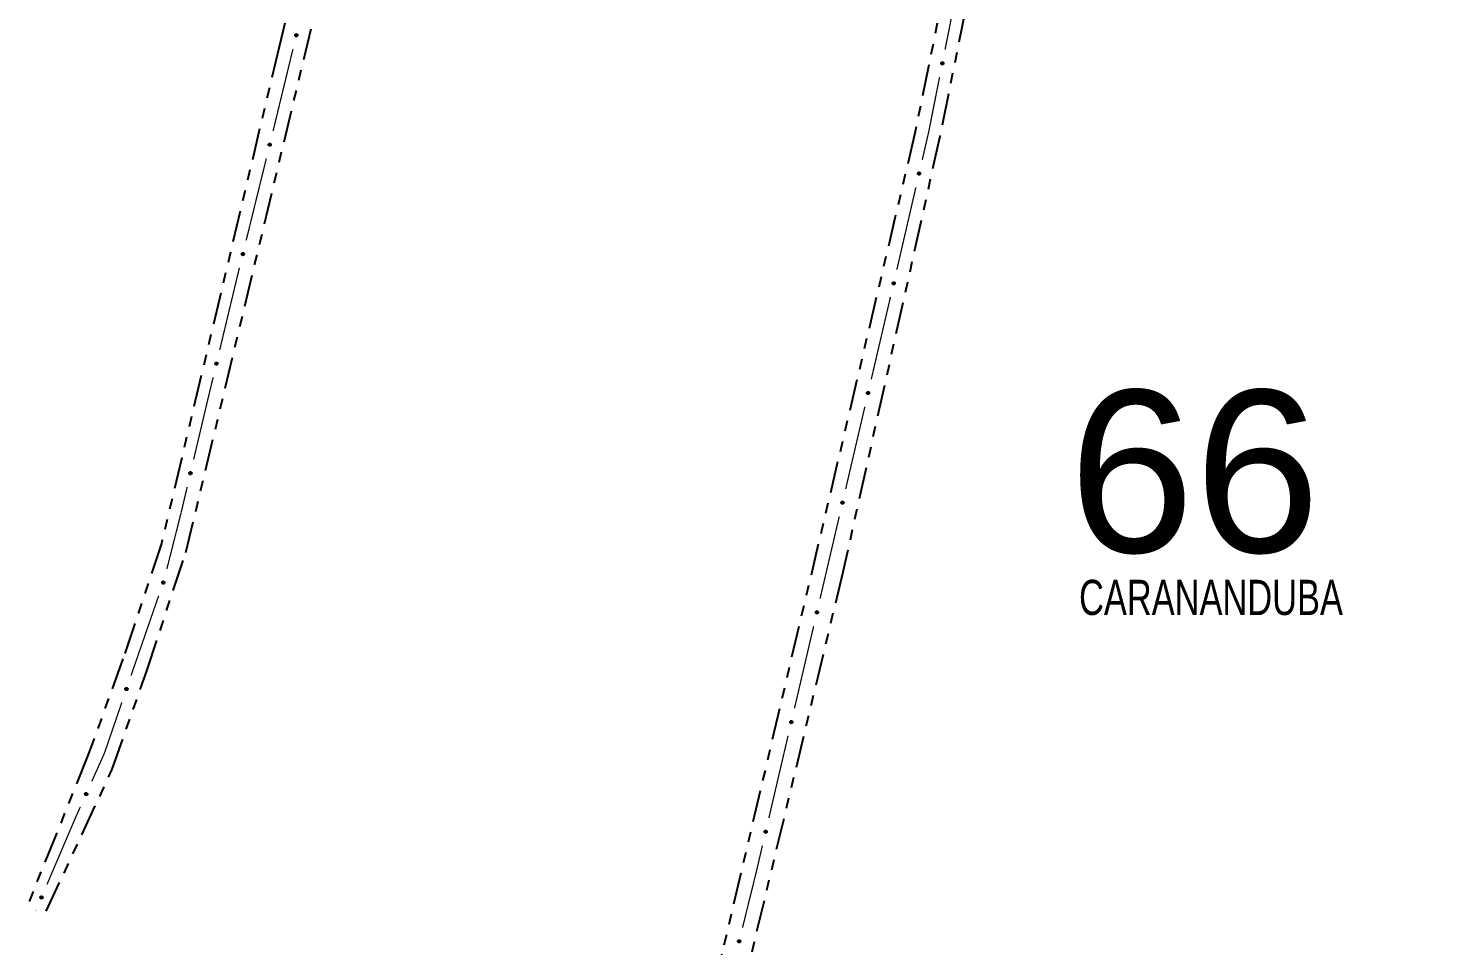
# Model space of a CAD drawing. Extents: x 209193 to 212081, y 4877574 to 4880493.
# Drawn here: x 211296.6 to 211496.2, y 4878506.9 to 4878637.2 of the extents above; entities that cross this region are included whole.
import ezdxf

# ---------------------------------------------------------------- set-up
doc = ezdxf.new("R2010")
doc.units = 0
doc.header["$LTSCALE"] = 1.5
doc.header["$MEASUREMENT"] = 0
doc.linetypes.add('TRACO_25', pattern=[8, 3, -1, 1, -1, 1, -1])
for name, color, linetype in [('LM-TXT-LSB', 7, 'CONTINUOUS'), ('SV-EIXO-RUA-N-PAV', 6, 'CONTINUOUS'), ('SV-RUA-NAO-PAV', 7, 'CONTINUOUS')]:
    doc.layers.add(name, color=color, linetype=linetype)
doc.styles.add('ARIAL', font='ARIAL.SHX')
doc.styles.add('SWIS', font='swissko.ttf')

msp = doc.modelspace()

# ---------------------------------------------------------------- linework, layer by layer
at = {"layer": 'SV-EIXO-RUA-N-PAV', "const_width": 0.18}
for points in [[(211428.419427, 4878641.988231), (211426.869866, 4878634.202632)], [(211334.226024, 4878634.289014), (211331.634423, 4878623.598663)], [(211426.089064, 4878630.279579), (211424.52746, 4878622.433472)], [(211331.634423, 4878623.598663), (211331.422191, 4878622.723206)], [(211331.422191, 4878622.723206), (211331.398493, 4878622.626894)], [(211424.52376, 4878622.41488), (211423.626537, 4878618.536259)], [(211424.52746, 4878622.433472), (211424.52376, 4878622.41488)], [(211330.442772, 4878618.742747), (211327.57561, 4878607.090306)], [(211422.725041, 4878614.63917), (211420.020555, 4878602.947902)], [(211326.351106, 4878602.113797), (211323.815902, 4878591.538373)], [(211326.380959, 4878602.235122), (211326.351106, 4878602.113797)], [(211326.619889, 4878603.206159), (211326.380959, 4878602.235122)], [(211419.111847, 4878599.052488), (211416.384246, 4878587.366591)], [(211322.883418, 4878587.648582), (211321.950934, 4878583.758792)], [(211321.950934, 4878583.758792), (211321.800133, 4878583.129735)], [(211415.475046, 4878583.471292), (211415.247746, 4878582.497467)], [(211321.800133, 4878583.129735), (211320.114206, 4878575.972499)], [(211415.117149, 4878581.93795), (211412.747603, 4878571.785358)], [(211415.247746, 4878582.497467), (211415.117149, 4878581.93795)], [(211319.197084, 4878572.079057), (211318.509243, 4878569.158976)], [(211318.354395, 4878568.501605), (211316.310067, 4878560.431889)], [(211318.509243, 4878569.158976), (211318.354395, 4878568.501605)], [(211411.838464, 4878567.890045), (211409.111045, 4878556.204105)], [(211315.142403, 4878556.609865), (211311.540652, 4878546.216242)], [(211408.201448, 4878552.308898), (211405.47234, 4878540.623353)], [(211311.332893, 4878545.616709), (211311.214356, 4878545.270976)], [(211311.540652, 4878546.216242), (211311.332893, 4878545.616709)], [(211309.917059, 4878541.487192), (211307.646789, 4878534.865571)], [(211404.562637, 4878536.728171), (211403.88036, 4878533.806785)], [(211307.432059, 4878534.239275), (211305.654316, 4878530.282364)], [(211307.646789, 4878534.865571), (211307.432059, 4878534.239275)], [(211403.88036, 4878533.806785), (211403.715197, 4878533.09959)], [(211403.715197, 4878533.09959), (211401.833626, 4878525.042604)], [(211303.605241, 4878525.72152), (211303.401196, 4878525.267356)], [(211304.015056, 4878526.633689), (211303.605241, 4878525.72152)], [(211303.401196, 4878525.267356), (211299.275534, 4878515.609555)], [(211400.92397, 4878521.147411), (211400.014314, 4878517.252218)], [(211400.009563, 4878517.231873), (211398.095142, 4878509.485832)], [(211400.014314, 4878517.252218), (211400.009563, 4878517.231873)], [(211297.704168, 4878511.93113), (211297.679972, 4878511.87449)]]:
    msp.add_lwpolyline(points, dxfattribs=at)
at = {"layer": 'SV-EIXO-RUA-N-PAV'}
for points in [[(211334.838057, 4878636.346416), (211334.864108, 4878636.305023), (211334.878033, 4878636.26412), (211334.879829, 4878636.226663), (211334.872785, 4878636.193149), (211334.861716, 4878636.159675), (211334.843111, 4878636.128387), (211334.81477, 4878636.098236), (211334.773431, 4878636.071811), (211334.730593, 4878636.0603), (211334.693964, 4878636.056575), (211334.658595, 4878636.061908), (211334.626256, 4878636.073205), (211334.594396, 4878636.093606), (211334.56412, 4878636.122625), (211334.538556, 4878636.164837), (211334.525179, 4878636.20503), (211334.524393, 4878636.241306), (211334.52998, 4878636.27683), (211334.541689, 4878636.310869), (211334.560129, 4878636.341476), (211334.589403, 4878636.371906), (211334.631399, 4878636.396586), (211334.671335, 4878636.410386), (211334.70759, 4878636.411681), (211334.74244, 4878636.405393), (211334.77615, 4878636.3947), (211334.808379, 4878636.377307), (211334.838057, 4878636.346416)], [(211426.615474, 4878632.360534), (211426.643215, 4878632.320255), (211426.658821, 4878632.279963), (211426.662164, 4878632.242612), (211426.656512, 4878632.208836), (211426.646838, 4878632.174932), (211426.629543, 4878632.142902), (211426.602473, 4878632.111604), (211426.562262, 4878632.083492), (211426.519937, 4878632.070219), (211426.483493, 4878632.064982), (211426.447934, 4878632.068847), (211426.415156, 4878632.078797), (211426.382478, 4878632.097862), (211426.351029, 4878632.125605), (211426.32374, 4878632.166723), (211426.308712, 4878632.206328), (211426.306427, 4878632.242541), (211426.310539, 4878632.278265), (211426.320831, 4878632.31276), (211426.337989, 4878632.344104), (211426.365979, 4878632.375718), (211426.406919, 4878632.402114), (211426.446249, 4878632.417554), (211426.48242, 4878632.420347), (211426.5175, 4878632.415506), (211426.551623, 4878632.406217), (211426.584545, 4878632.390172), (211426.615474, 4878632.360534)], [(211331.061855, 4878620.798038), (211331.087764, 4878620.756556), (211331.101549, 4878620.715606), (211331.103216, 4878620.678143), (211331.096057, 4878620.644653), (211331.084874, 4878620.611217), (211331.066162, 4878620.579993), (211331.037717, 4878620.549939), (211330.996288, 4878620.523657), (211330.95341, 4878620.512292), (211330.916769, 4878620.508693), (211330.881418, 4878620.514147), (211330.849119, 4878620.525555), (211330.817328, 4878620.546065), (211330.787153, 4878620.575188), (211330.761733, 4878620.617487), (211330.748494, 4878620.657725), (211330.747833, 4878620.694004), (211330.753541, 4878620.729508), (211330.765367, 4878620.763508), (211330.783912, 4878620.794051), (211330.813289, 4878620.824381), (211330.855371, 4878620.848917), (211330.895353, 4878620.862579), (211330.931613, 4878620.86375), (211330.966441, 4878620.857343), (211331.000114, 4878620.846534), (211331.032283, 4878620.829031), (211331.061855, 4878620.798038)], [(211423.315419, 4878616.702889), (211423.341904, 4878616.661773), (211423.356258, 4878616.621019), (211423.358448, 4878616.583582), (211423.351756, 4878616.549997), (211423.34104, 4878616.516407), (211423.322765, 4878616.484926), (211423.294742, 4878616.454479), (211423.253683, 4878616.427621), (211423.210968, 4878616.41566), (211423.17438, 4878616.41155), (211423.138957, 4878616.416512), (211423.106501, 4878616.427468), (211423.074428, 4878616.447533), (211423.04385, 4878616.476233), (211423.017843, 4878616.518173), (211423.004044, 4878616.558223), (211423.002878, 4878616.594489), (211423.008091, 4878616.63007), (211423.019442, 4878616.66423), (211423.037559, 4878616.69503), (211423.066511, 4878616.725765), (211423.108246, 4878616.750886), (211423.148034, 4878616.765104), (211423.184274, 4878616.76678), (211423.219188, 4878616.760859), (211423.253008, 4878616.750521), (211423.285419, 4878616.733467), (211423.315419, 4878616.702889)], [(211327.238972, 4878605.26145), (211327.264881, 4878605.219968), (211327.278666, 4878605.179018), (211327.280333, 4878605.141555), (211327.273174, 4878605.108065), (211327.261991, 4878605.074629), (211327.243279, 4878605.043405), (211327.214834, 4878605.013351), (211327.173405, 4878604.987069), (211327.130528, 4878604.975704), (211327.093886, 4878604.972105), (211327.058536, 4878604.977559), (211327.026236, 4878604.988967), (211326.994445, 4878605.009477), (211326.96427, 4878605.0386), (211326.93885, 4878605.080899), (211326.925611, 4878605.121137), (211326.92495, 4878605.157416), (211326.930658, 4878605.19292), (211326.942484, 4878605.22692), (211326.961029, 4878605.257463), (211326.990406, 4878605.287793), (211327.032488, 4878605.312329), (211327.07247, 4878605.325991), (211327.10873, 4878605.327162), (211327.143558, 4878605.320755), (211327.177231, 4878605.309946), (211327.2094, 4878605.292443), (211327.238972, 4878605.26145)], [(211419.706305, 4878601.115036), (211419.732708, 4878601.073867), (211419.746982, 4878601.033085), (211419.749097, 4878600.995644), (211419.742339, 4878600.962072), (211419.731557, 4878600.928504), (211419.71322, 4878600.897059), (211419.685136, 4878600.866667), (211419.644024, 4878600.839891), (211419.601286, 4878600.828014), (211419.56469, 4878600.823977), (211419.529277, 4878600.829008), (211419.496843, 4878600.840029), (211419.464809, 4878600.860157), (211419.434288, 4878600.888917), (211419.408364, 4878600.930909), (211419.394644, 4878600.970986), (211419.393549, 4878601.007254), (211419.398833, 4878601.042824), (211419.410251, 4878601.076963), (211419.42843, 4878601.107726), (211419.457442, 4878601.138404), (211419.499227, 4878601.163442), (211419.539043, 4878601.177582), (211419.575287, 4878601.179186), (211419.610189, 4878601.173196), (211419.643988, 4878601.162791), (211419.676365, 4878601.145673), (211419.706305, 4878601.115036)], [(211323.490203, 4878589.707538), (211323.516359, 4878589.666211), (211323.530389, 4878589.625345), (211323.53228, 4878589.587892), (211323.525321, 4878589.55436), (211323.514339, 4878589.520858), (211323.495813, 4878589.489523), (211323.467549, 4878589.459299), (211323.426277, 4878589.43277), (211323.383469, 4878589.421149), (211323.346849, 4878589.41733), (211323.311467, 4878589.422573), (211323.279099, 4878589.433788), (211323.247187, 4878589.454107), (211323.216838, 4878589.48305), (211323.191166, 4878589.525195), (211323.177686, 4878589.565354), (211323.176808, 4878589.601628), (211323.182304, 4878589.637166), (211323.193927, 4878589.671236), (211323.212289, 4878589.70189), (211323.241484, 4878589.732394), (211323.283418, 4878589.757181), (211323.323318, 4878589.771083), (211323.35957, 4878589.77247), (211323.394436, 4878589.766271), (211323.428173, 4878589.755664), (211323.460447, 4878589.738353), (211323.490203, 4878589.707538)], [(211416.069504, 4878585.53384), (211416.095907, 4878585.492671), (211416.110181, 4878585.451889), (211416.112296, 4878585.414448), (211416.105538, 4878585.380875), (211416.094756, 4878585.347308), (211416.076419, 4878585.315863), (211416.048335, 4878585.28547), (211416.007223, 4878585.258694), (211415.964485, 4878585.246818), (211415.927889, 4878585.24278), (211415.892476, 4878585.247811), (211415.860042, 4878585.258832), (211415.828008, 4878585.27896), (211415.797487, 4878585.307721), (211415.771563, 4878585.349712), (211415.757843, 4878585.38979), (211415.756749, 4878585.426058), (211415.762032, 4878585.461628), (211415.77345, 4878585.495766), (211415.791629, 4878585.52653), (211415.820641, 4878585.557208), (211415.862426, 4878585.582246), (211415.902242, 4878585.596386), (211415.938486, 4878585.597989), (211415.973388, 4878585.591999), (211416.007187, 4878585.581594), (211416.039564, 4878585.564477), (211416.069504, 4878585.53384)], [(211319.795736, 4878574.140392), (211319.822056, 4878574.099169), (211319.836247, 4878574.058358), (211319.838286, 4878574.020913), (211319.831459, 4878573.987354), (211319.820609, 4878573.953808), (211319.802207, 4878573.922401), (211319.774062, 4878573.892066), (211319.732896, 4878573.865373), (211319.690134, 4878573.853584), (211319.65353, 4878573.849621), (211319.618127, 4878573.854724), (211319.585715, 4878573.86581), (211319.553723, 4878573.886004), (211319.52326, 4878573.914826), (211319.497421, 4878573.95687), (211319.483783, 4878573.996976), (211319.482762, 4878574.033246), (211319.488118, 4878574.068805), (211319.499606, 4878574.10292), (211319.517847, 4878574.133646), (211319.546922, 4878574.164266), (211319.588757, 4878574.189218), (211319.628602, 4878574.203277), (211319.664849, 4878574.204807), (211319.699738, 4878574.198746), (211319.733517, 4878574.188273), (211319.765859, 4878574.17109), (211319.795736, 4878574.140392)], [(211412.43289, 4878569.952602), (211412.459294, 4878569.911433), (211412.473568, 4878569.870651), (211412.475684, 4878569.833211), (211412.468926, 4878569.799638), (211412.458145, 4878569.76607), (211412.439808, 4878569.734624), (211412.411725, 4878569.704232), (211412.370613, 4878569.677455), (211412.327875, 4878569.665578), (211412.29128, 4878569.66154), (211412.255866, 4878569.666571), (211412.223432, 4878569.677591), (211412.191398, 4878569.697718), (211412.160876, 4878569.726478), (211412.134952, 4878569.768469), (211412.121231, 4878569.808547), (211412.120136, 4878569.844815), (211412.125419, 4878569.880385), (211412.136837, 4878569.914523), (211412.155015, 4878569.945287), (211412.184027, 4878569.975966), (211412.225811, 4878570.001004), (211412.265627, 4878570.015145), (211412.30187, 4878570.016749), (211412.336773, 4878570.01076), (211412.370572, 4878570.000355), (211412.402949, 4878569.983239), (211412.43289, 4878569.952602)], [(211315.948324, 4878558.599331), (211315.970299, 4878558.555637), (211315.98025, 4878558.513591), (211315.978457, 4878558.476133), (211315.968241, 4878558.443446), (211315.954023, 4878558.411183), (211315.932512, 4878558.381818), (211315.901418, 4878558.354514), (211315.857742, 4878558.332163), (211315.813999, 4878558.3248), (211315.777182, 4878558.324593), (211315.742485, 4878558.333283), (211315.711374, 4878558.34762), (211315.68161, 4878558.370973), (211315.654248, 4878558.402755), (211315.632836, 4878558.447217), (211315.623363, 4878558.488504), (211315.626049, 4878558.52469), (211315.635006, 4878558.559517), (211315.649916, 4878558.592281), (211315.671198, 4878558.620985), (211315.703246, 4878558.648476), (211315.74741, 4878558.669029), (211315.788482, 4878558.678947), (211315.824695, 4878558.67677), (211315.858784, 4878558.667179), (211315.891317, 4878558.653313), (211315.921736, 4878558.632918), (211315.948324, 4878558.599331)], [(211408.796172, 4878554.37137), (211408.82257, 4878554.330197), (211408.836838, 4878554.289413), (211408.838949, 4878554.251972), (211408.832186, 4878554.218401), (211408.8214, 4878554.184834), (211408.803058, 4878554.153391), (211408.774971, 4878554.123003), (211408.733855, 4878554.096232), (211408.691116, 4878554.084361), (211408.65452, 4878554.080328), (211408.619107, 4878554.085364), (211408.586674, 4878554.096389), (211408.554644, 4878554.116521), (211408.524126, 4878554.145286), (211408.498207, 4878554.187281), (211408.484493, 4878554.22736), (211408.483403, 4878554.263628), (211408.488691, 4878554.299198), (211408.500113, 4878554.333334), (211408.518296, 4878554.364095), (211408.547312, 4878554.39477), (211408.5891, 4878554.419802), (211408.628918, 4878554.433937), (211408.665162, 4878554.435536), (211408.700063, 4878554.429542), (211408.733861, 4878554.419132), (211408.766236, 4878554.402011), (211408.796172, 4878554.37137)], [(211310.716437, 4878543.479296), (211310.738555, 4878543.435675), (211310.748644, 4878543.393662), (211310.746974, 4878543.356199), (211310.736865, 4878543.323478), (211310.722754, 4878543.291169), (211310.70134, 4878543.261733), (211310.670335, 4878543.234327), (211310.626733, 4878543.211832), (211310.583015, 4878543.204325), (211310.546199, 4878543.203998), (211310.511473, 4878543.212574), (211310.480315, 4878543.226808), (211310.450475, 4878543.250063), (211310.423008, 4878543.281754), (211310.40145, 4878543.326146), (211310.391841, 4878543.367402), (211310.394408, 4878543.403596), (211310.403251, 4878543.438452), (211310.418053, 4878543.471265), (211310.439241, 4878543.500039), (211310.471198, 4878543.527636), (211310.515295, 4878543.548333), (211310.556334, 4878543.558387), (211310.592554, 4878543.556329), (211310.626674, 4878543.54685), (211310.659252, 4878543.53309), (211310.689738, 4878543.512796), (211310.716437, 4878543.479296)], [(211405.157361, 4878538.790643), (211405.183759, 4878538.74947), (211405.198027, 4878538.708686), (211405.200138, 4878538.671245), (211405.193375, 4878538.637673), (211405.182589, 4878538.604107), (211405.164247, 4878538.572664), (211405.13616, 4878538.542276), (211405.095044, 4878538.515505), (211405.052305, 4878538.503634), (211405.015709, 4878538.499601), (211404.980296, 4878538.504637), (211404.947863, 4878538.515662), (211404.915833, 4878538.535794), (211404.885315, 4878538.564558), (211404.859396, 4878538.606553), (211404.845682, 4878538.646633), (211404.844592, 4878538.682901), (211404.84988, 4878538.718471), (211404.861302, 4878538.752607), (211404.879485, 4878538.783368), (211404.908501, 4878538.814043), (211404.950289, 4878538.839075), (211404.990107, 4878538.85321), (211405.026351, 4878538.854809), (211405.061252, 4878538.848815), (211405.09505, 4878538.838405), (211405.127425, 4878538.821284), (211405.157361, 4878538.790643)], [(211304.993981, 4878528.543975), (211305.012, 4878528.498507), (211305.018189, 4878528.455744), (211305.013085, 4878528.418593), (211305.000015, 4878528.386939), (211304.982996, 4878528.356062), (211304.958969, 4878528.328716), (211304.925579, 4878528.304273), (211304.880096, 4878528.285877), (211304.835873, 4878528.282416), (211304.799183, 4878528.285471), (211304.765391, 4878528.297199), (211304.735672, 4878528.314235), (211304.708093, 4878528.340132), (211304.683652, 4878528.374211), (211304.666262, 4878528.420395), (211304.660482, 4878528.462359), (211304.666362, 4878528.498164), (211304.678368, 4878528.532061), (211304.69612, 4878528.563376), (211304.71986, 4878528.590083), (211304.754217, 4878528.614629), (211304.800027, 4878528.63119), (211304.841816, 4878528.637432), (211304.877694, 4878528.632057), (211304.9108, 4878528.619485), (211304.941977, 4878528.602792), (211304.970471, 4878528.579784), (211304.993981, 4878528.543975)], [(211401.518669, 4878523.209889), (211401.545068, 4878523.168717), (211401.559337, 4878523.127933), (211401.561447, 4878523.090492), (211401.554686, 4878523.05692), (211401.543899, 4878523.023354), (211401.525558, 4878522.991911), (211401.497471, 4878522.961522), (211401.456356, 4878522.934751), (211401.413616, 4878522.922879), (211401.37702, 4878522.918846), (211401.341608, 4878522.923881), (211401.309175, 4878522.934906), (211401.277144, 4878522.955038), (211401.246626, 4878522.983802), (211401.220707, 4878523.025796), (211401.206992, 4878523.065875), (211401.205901, 4878523.102144), (211401.211189, 4878523.137713), (211401.222611, 4878523.17185), (211401.240793, 4878523.202611), (211401.269809, 4878523.233286), (211401.311597, 4878523.258319), (211401.351415, 4878523.272454), (211401.387658, 4878523.274054), (211401.42256, 4878523.26806), (211401.456358, 4878523.257651), (211401.488733, 4878523.24053), (211401.518669, 4878523.209889)], [(211298.647525, 4878513.859228), (211298.666384, 4878513.814102), (211298.673364, 4878513.771462), (211298.66895, 4878513.734222), (211298.656469, 4878513.702331), (211298.640025, 4878513.671144), (211298.616509, 4878513.643358), (211298.583578, 4878513.6183), (211298.538443, 4878513.599065), (211298.494292, 4878513.594785), (211298.457551, 4878513.597159), (211298.423548, 4878513.608259), (211298.393519, 4878513.624741), (211298.365464, 4878513.650123), (211298.340396, 4878513.683743), (211298.322153, 4878513.729596), (211298.315596, 4878513.771447), (211298.320812, 4878513.807355), (211298.332187, 4878513.841468), (211298.349357, 4878513.873107), (211298.372598, 4878513.900249), (211298.406494, 4878513.925427), (211298.451989, 4878513.942834), (211298.493655, 4878513.94985), (211298.529627, 4878513.94514), (211298.56296, 4878513.933185), (211298.594441, 4878513.917072), (211298.623356, 4878513.894596), (211298.647525, 4878513.859228)], [(211397.756622, 4878507.657323), (211397.782489, 4878507.615815), (211397.796232, 4878507.574851), (211397.79786, 4878507.537386), (211397.790667, 4878507.503904), (211397.779449, 4878507.470479), (211397.760705, 4878507.439275), (211397.732229, 4878507.40925), (211397.690773, 4878507.38301), (211397.647884, 4878507.37169), (211397.611239, 4878507.368128), (211397.575894, 4878507.373618), (211397.543606, 4878507.38506), (211397.511837, 4878507.405602), (211397.481691, 4878507.434756), (211397.456315, 4878507.477081), (211397.443117, 4878507.517333), (211397.442493, 4878507.553613), (211397.448238, 4878507.589111), (211397.460099, 4878507.623098), (211397.478675, 4878507.653623), (211397.508084, 4878507.683922), (211397.550191, 4878507.708415), (211397.590187, 4878507.722036), (211397.626448, 4878507.723169), (211397.661269, 4878507.716726), (211397.694931, 4878507.705883), (211397.727083, 4878507.688347), (211397.756622, 4878507.657323)]]:
    msp.add_lwpolyline(points, close=True, dxfattribs=at)
for points in [[(211334.541689, 4878636.310869), (211334.525179, 4878636.20503)], [(211334.550504, 4878636.321805), (211334.532903, 4878636.191284)], [(211334.560129, 4878636.341476), (211334.538556, 4878636.164837)], [(211334.575781, 4878636.350779), (211334.552715, 4878636.15138)], [(211334.589403, 4878636.371906), (211334.56412, 4878636.122625)], [(211334.610983, 4878636.380154), (211334.579478, 4878636.111195)], [(211334.631399, 4878636.396586), (211334.594396, 4878636.093606)], [(211334.649882, 4878636.401613), (211334.61042, 4878636.088249)], [(211334.671335, 4878636.410386), (211334.626256, 4878636.073205)], [(211334.687898, 4878636.407842), (211334.642649, 4878636.070608)], [(211334.70759, 4878636.411681), (211334.658595, 4878636.061908)], [(211334.723984, 4878636.406114), (211334.674154, 4878636.061566)], [(211334.74244, 4878636.405393), (211334.693964, 4878636.056575)], [(211334.759467, 4878636.396108), (211334.715183, 4878636.062852)], [(211334.77615, 4878636.3947), (211334.730593, 4878636.0603)], [(211334.791013, 4878636.38144), (211334.75352, 4878636.070407)], [(211334.808379, 4878636.377307), (211334.773431, 4878636.071811)], [(211334.821272, 4878636.361468), (211334.793102, 4878636.088892)], [(211334.838057, 4878636.346416), (211334.81477, 4878636.098236)], [(211334.851331, 4878636.323292), (211334.830274, 4878636.120598)], [(211334.864108, 4878636.305023), (211334.843111, 4878636.128387)], [(211334.872147, 4878636.281741), (211334.853541, 4878636.152867)], [(211334.878033, 4878636.26412), (211334.861716, 4878636.159675)], [(211426.320831, 4878632.31276), (211426.308712, 4878632.206328)], [(211426.329186, 4878632.324051), (211426.316999, 4878632.192913)], [(211426.337989, 4878632.344104), (211426.32374, 4878632.166723)], [(211426.353242, 4878632.354045), (211426.338443, 4878632.153863)], [(211426.365979, 4878632.375718), (211426.351029, 4878632.125605)], [(211426.3872, 4878632.384852), (211426.366846, 4878632.114819)], [(211426.406919, 4878632.402114), (211426.382478, 4878632.097862)], [(211426.425178, 4878632.407901), (211426.398711, 4878632.093173)], [(211426.446249, 4878632.417554), (211426.415156, 4878632.078797)], [(211426.462903, 4878632.415697), (211426.431642, 4878632.07688)], [(211426.48242, 4878632.420347), (211426.447934, 4878632.068847)], [(211426.49903, 4878632.415463), (211426.463494, 4878632.069149)], [(211426.5175, 4878632.415506), (211426.483493, 4878632.064982)], [(211426.534897, 4878632.406933), (211426.504435, 4878632.072131)], [(211426.551623, 4878632.406217), (211426.519937, 4878632.070219)], [(211426.567022, 4878632.393583), (211426.542426, 4878632.081265)], [(211426.584545, 4878632.390172), (211426.562262, 4878632.083492)], [(211426.598082, 4878632.37488), (211426.58121, 4878632.101372)], [(211426.615474, 4878632.360534), (211426.602473, 4878632.111604)], [(211426.629693, 4878632.33798), (211426.617038, 4878632.134588)], [(211426.643215, 4878632.320255), (211426.629543, 4878632.142902)], [(211426.65221, 4878632.297325), (211426.638951, 4878632.167792)], [(211426.658821, 4878632.279963), (211426.646838, 4878632.174932)], [(211330.765367, 4878620.763508), (211330.748494, 4878620.657725)], [(211330.77422, 4878620.774413), (211330.756171, 4878620.643953)], [(211330.783912, 4878620.794051), (211330.761733, 4878620.617487)], [(211330.799595, 4878620.8033), (211330.775846, 4878620.603981)], [(211330.813289, 4878620.824381), (211330.787153, 4878620.575188)], [(211330.834898, 4878620.832555), (211330.802471, 4878620.563705)], [(211330.855371, 4878620.848917), (211330.817328, 4878620.546065)], [(211330.873871, 4878620.85388), (211330.833335, 4878620.540653)], [(211330.895353, 4878620.862579), (211330.849119, 4878620.525555)], [(211330.911907, 4878620.859978), (211330.865503, 4878620.522901)], [(211330.931613, 4878620.86375), (211330.881418, 4878620.514147)], [(211330.947987, 4878620.858127), (211330.896977, 4878620.513752)], [(211330.966441, 4878620.857343), (211330.916769, 4878620.508693)], [(211330.983436, 4878620.847999), (211330.93801, 4878620.514897)], [(211331.000114, 4878620.846534), (211330.95341, 4878620.512292)], [(211331.014931, 4878620.833223), (211330.976372, 4878620.52232)], [(211331.032283, 4878620.829031), (211330.996288, 4878620.523657)], [(211331.045122, 4878620.813148), (211331.016018, 4878620.54067)], [(211331.061855, 4878620.798038), (211331.037717, 4878620.549939)], [(211331.075049, 4878620.774869), (211331.053297, 4878620.572248)], [(211331.087764, 4878620.756556), (211331.066162, 4878620.579993)], [(211331.095723, 4878620.733246), (211331.076675, 4878620.604437)], [(211331.101549, 4878620.715606), (211331.084874, 4878620.611217)], [(211423.019442, 4878616.66423), (211423.004044, 4878616.558223)], [(211423.028141, 4878616.675259), (211423.011913, 4878616.544559)], [(211423.037559, 4878616.69503), (211423.017843, 4878616.518173)], [(211423.053112, 4878616.704496), (211423.032143, 4878616.504866)], [(211423.066511, 4878616.725765), (211423.04385, 4878616.476233)], [(211423.088004, 4878616.73424), (211423.059327, 4878616.464964)], [(211423.108246, 4878616.750886), (211423.074428, 4878616.447533)], [(211423.126675, 4878616.756106), (211423.090509, 4878616.442345)], [(211423.148034, 4878616.765104), (211423.106501, 4878616.427468)], [(211423.164623, 4878616.762734), (211423.122921, 4878616.425043)], [(211423.184274, 4878616.76678), (211423.138957, 4878616.416512)], [(211423.200725, 4878616.761385), (211423.154519, 4878616.416333)], [(211423.219188, 4878616.760859), (211423.17438, 4878616.41155)], [(211423.236312, 4878616.751753), (211423.195533, 4878616.41805)], [(211423.253008, 4878616.750521), (211423.210968, 4878616.41566)], [(211423.26801, 4878616.737418), (211423.233788, 4878616.426007)], [(211423.285419, 4878616.733467), (211423.253683, 4878616.427621)], [(211423.298477, 4878616.717765), (211423.273174, 4878616.444907)], [(211423.315419, 4878616.702889), (211423.294742, 4878616.454479)], [(211423.328936, 4878616.679907), (211423.31001, 4878616.477002)], [(211423.341904, 4878616.661773), (211423.322765, 4878616.484926)], [(211423.350187, 4878616.638576), (211423.332937, 4878616.509514)], [(211423.356258, 4878616.621019), (211423.34104, 4878616.516407)], [(211326.942484, 4878605.22692), (211326.925611, 4878605.121137)], [(211326.951337, 4878605.237825), (211326.933288, 4878605.107365)], [(211326.961029, 4878605.257463), (211326.93885, 4878605.080899)], [(211326.976712, 4878605.266712), (211326.952963, 4878605.067393)], [(211326.990406, 4878605.287793), (211326.96427, 4878605.0386)], [(211327.012015, 4878605.295967), (211326.979588, 4878605.027117)], [(211327.032488, 4878605.312329), (211326.994445, 4878605.009477)], [(211327.050988, 4878605.317292), (211327.010452, 4878605.004065)], [(211327.07247, 4878605.325991), (211327.026236, 4878604.988967)], [(211327.089024, 4878605.32339), (211327.04262, 4878604.986313)], [(211327.10873, 4878605.327162), (211327.058536, 4878604.977559)], [(211327.125104, 4878605.321539), (211327.074094, 4878604.977164)], [(211327.143558, 4878605.320755), (211327.093886, 4878604.972105)], [(211327.160553, 4878605.311411), (211327.115127, 4878604.978309)], [(211327.177231, 4878605.309946), (211327.130528, 4878604.975704)], [(211327.192048, 4878605.296635), (211327.153489, 4878604.985732)], [(211327.2094, 4878605.292443), (211327.173405, 4878604.987069)], [(211327.222239, 4878605.27656), (211327.193135, 4878605.004082)], [(211327.238972, 4878605.26145), (211327.214834, 4878605.013351)], [(211327.252166, 4878605.238281), (211327.230415, 4878605.03566)], [(211327.264881, 4878605.219968), (211327.243279, 4878605.043405)], [(211327.27284, 4878605.196658), (211327.253792, 4878605.067849)], [(211327.278666, 4878605.179018), (211327.261991, 4878605.074629)], [(211419.410251, 4878601.076963), (211419.394644, 4878600.970986)], [(211419.418973, 4878601.087973), (211419.402486, 4878600.957307)], [(211419.42843, 4878601.107726), (211419.408364, 4878600.930909)], [(211419.444001, 4878601.117162), (211419.422637, 4878600.917573)], [(211419.457442, 4878601.138404), (211419.434288, 4878600.888917)], [(211419.478952, 4878601.146836), (211419.449742, 4878600.877618)], [(211419.499227, 4878601.163442), (211419.464809, 4878600.860157)], [(211419.517666, 4878601.168626), (211419.480879, 4878600.854937)], [(211419.539043, 4878601.177582), (211419.496843, 4878600.840029)], [(211419.555627, 4878601.175179), (211419.513257, 4878600.837571)], [(211419.575287, 4878601.179186), (211419.529277, 4878600.829008)], [(211419.591727, 4878601.173759), (211419.544839, 4878600.828799)], [(211419.610189, 4878601.173196), (211419.56469, 4878600.823977)], [(211419.627294, 4878601.164056), (211419.585855, 4878600.830434)], [(211419.643988, 4878601.162791), (211419.601286, 4878600.828014)], [(211419.658964, 4878601.149658), (211419.624126, 4878600.838316)], [(211419.676365, 4878601.145673), (211419.644024, 4878600.839891)], [(211419.689393, 4878601.129945), (211419.663549, 4878600.857138)], [(211419.706305, 4878601.115036), (211419.685136, 4878600.866667)], [(211419.719776, 4878601.092027), (211419.700449, 4878600.88916)], [(211419.732708, 4878601.073867), (211419.71322, 4878600.897059)], [(211419.740945, 4878601.050654), (211419.72344, 4878600.921626)], [(211419.746982, 4878601.033085), (211419.731557, 4878600.928504)], [(211323.193927, 4878589.671236), (211323.177686, 4878589.565354)], [(211323.202714, 4878589.682194), (211323.185446, 4878589.551628)], [(211323.212289, 4878589.70189), (211323.191166, 4878589.525195)], [(211323.227917, 4878589.711232), (211323.205359, 4878589.511775)], [(211323.241484, 4878589.732394), (211323.216838, 4878589.48305)], [(211323.263044, 4878589.740697), (211323.232225, 4878589.471658)], [(211323.283418, 4878589.757181), (211323.247187, 4878589.454107)], [(211323.301888, 4878589.762255), (211323.263226, 4878589.448791)], [(211323.323318, 4878589.771083), (211323.279099, 4878589.433788)], [(211323.339887, 4878589.768581), (211323.295499, 4878589.431232)], [(211323.35957, 4878589.77247), (211323.311467, 4878589.422573)], [(211323.375978, 4878589.766945), (211323.327027, 4878589.422271)], [(211323.394436, 4878589.766271), (211323.346849, 4878589.41733)], [(211323.411487, 4878589.757029), (211323.368053, 4878589.423661)], [(211323.428173, 4878589.755664), (211323.383469, 4878589.421149)], [(211323.44307, 4878589.742442), (211323.40637, 4878589.431314)], [(211323.460447, 4878589.738353), (211323.426277, 4878589.43277)], [(211323.47338, 4878589.722547), (211323.445905, 4878589.4499)], [(211323.490203, 4878589.707538), (211323.467549, 4878589.459299)], [(211323.503536, 4878589.684448), (211323.482995, 4878589.481701)], [(211323.516359, 4878589.666211), (211323.495813, 4878589.489523)], [(211323.524457, 4878589.64295), (211323.50618, 4878589.514029)], [(211323.530389, 4878589.625345), (211323.514339, 4878589.520858)], [(211415.77345, 4878585.495766), (211415.757843, 4878585.38979)], [(211415.782172, 4878585.506777), (211415.765685, 4878585.37611)], [(211415.791629, 4878585.52653), (211415.771563, 4878585.349712)], [(211415.8072, 4878585.535965), (211415.785836, 4878585.336377)], [(211415.820641, 4878585.557208), (211415.797487, 4878585.307721)], [(211415.842151, 4878585.56564), (211415.812941, 4878585.296421)], [(211415.862426, 4878585.582246), (211415.828008, 4878585.27896)], [(211415.880865, 4878585.58743), (211415.844079, 4878585.27374)], [(211415.902242, 4878585.596386), (211415.860042, 4878585.258832)], [(211415.918826, 4878585.593983), (211415.876456, 4878585.256375)], [(211415.938486, 4878585.597989), (211415.892476, 4878585.247811)], [(211415.954926, 4878585.592563), (211415.908038, 4878585.247602)], [(211415.973388, 4878585.591999), (211415.927889, 4878585.24278)], [(211415.990493, 4878585.58286), (211415.949054, 4878585.249238)], [(211416.007187, 4878585.581594), (211415.964485, 4878585.246818)], [(211416.022163, 4878585.568462), (211415.987325, 4878585.25712)], [(211416.039564, 4878585.564477), (211416.007223, 4878585.258694)], [(211416.052592, 4878585.548748), (211416.026748, 4878585.275942)], [(211416.069504, 4878585.53384), (211416.048335, 4878585.28547)], [(211416.082975, 4878585.51083), (211416.063648, 4878585.307964)], [(211416.095907, 4878585.492671), (211416.076419, 4878585.315863)], [(211416.104144, 4878585.469458), (211416.086639, 4878585.34043)], [(211416.110181, 4878585.451889), (211416.094756, 4878585.347308)], [(211319.499606, 4878574.10292), (211319.483783, 4878573.996976)], [(211319.50835, 4878574.113913), (211319.491597, 4878573.98328)], [(211319.517847, 4878574.133646), (211319.497421, 4878573.95687)], [(211319.533438, 4878574.14305), (211319.511667, 4878573.943506)], [(211319.546922, 4878574.164266), (211319.52326, 4878573.914826)], [(211319.568448, 4878574.172654), (211319.538691, 4878573.903495)], [(211319.588757, 4878574.189218), (211319.553723, 4878573.886004)], [(211319.607207, 4878574.194365), (211319.569782, 4878573.880751)], [(211319.628602, 4878574.203277), (211319.585715, 4878573.86581)], [(211319.645181, 4878574.200841), (211319.602125, 4878573.86332)], [(211319.664849, 4878574.204807), (211319.618127, 4878573.854724)], [(211319.681278, 4878574.199347), (211319.633688, 4878573.854483)], [(211319.699738, 4878574.198746), (211319.65353, 4878573.849621)], [(211319.716826, 4878574.189572), (211319.674708, 4878573.856035)], [(211319.733517, 4878574.188273), (211319.690134, 4878573.853584)], [(211319.748466, 4878574.17511), (211319.712995, 4878573.863839)], [(211319.765859, 4878574.17109), (211319.732896, 4878573.865373)], [(211319.778854, 4878574.155335), (211319.752456, 4878573.882581)], [(211319.795736, 4878574.140392), (211319.774062, 4878573.892066)], [(211319.80916, 4878574.117355), (211319.789421, 4878573.914528)], [(211319.822056, 4878574.099169), (211319.802207, 4878573.922401)], [(211319.830246, 4878574.075939), (211319.812478, 4878573.946947)], [(211319.836247, 4878574.058358), (211319.820609, 4878573.953808)], [(211412.136837, 4878569.914523), (211412.121231, 4878569.808547)], [(211412.145558, 4878569.925534), (211412.129073, 4878569.794867)], [(211412.155015, 4878569.945287), (211412.134952, 4878569.768469)], [(211412.170586, 4878569.954723), (211412.149225, 4878569.755134)], [(211412.184027, 4878569.975966), (211412.160876, 4878569.726478)], [(211412.205536, 4878569.984398), (211412.176331, 4878569.715179)], [(211412.225811, 4878570.001004), (211412.191398, 4878569.697718)], [(211412.24425, 4878570.006189), (211412.207468, 4878569.692499)], [(211412.265627, 4878570.015145), (211412.223432, 4878569.677591)], [(211412.282211, 4878570.012742), (211412.239847, 4878569.675134)], [(211412.30187, 4878570.016749), (211412.255866, 4878569.666571)], [(211412.318311, 4878570.011323), (211412.271428, 4878569.666362)], [(211412.336773, 4878570.01076), (211412.29128, 4878569.66154)], [(211412.353879, 4878570.00162), (211412.312444, 4878569.667998)], [(211412.370572, 4878570.000355), (211412.327875, 4878569.665578)], [(211412.385548, 4878569.987223), (211412.350715, 4878569.67588)], [(211412.402949, 4878569.983239), (211412.370613, 4878569.677455)], [(211412.415977, 4878569.96751), (211412.390138, 4878569.694703)], [(211412.43289, 4878569.952602), (211412.411725, 4878569.704232)], [(211412.446361, 4878569.929592), (211412.427037, 4878569.726726)], [(211412.459294, 4878569.911433), (211412.439808, 4878569.734624)], [(211412.467531, 4878569.88822), (211412.450028, 4878569.759192)], [(211412.473568, 4878569.870651), (211412.458145, 4878569.76607)], [(211315.649916, 4878558.592281), (211315.623363, 4878558.488504)], [(211315.659736, 4878558.602324), (211315.629738, 4878558.474083)], [(211315.671198, 4878558.620985), (211315.632836, 4878558.447217)], [(211315.687667, 4878558.628748), (211315.645643, 4878558.432468)], [(211315.703246, 4878558.648476), (211315.654248, 4878558.402755)], [(211315.725516, 4878558.654624), (211315.668442, 4878558.389908)], [(211315.74741, 4878558.669029), (211315.68161, 4878558.370973)], [(211315.766289, 4878558.672265), (211315.69705, 4878558.364109)], [(211315.788482, 4878558.678947), (211315.711374, 4878558.34762)], [(211315.804725, 4878558.674831), (211315.727444, 4878558.343468)], [(211315.824695, 4878558.67677), (211315.742485, 4878558.333283)], [(211315.840481, 4878558.669661), (211315.75794, 4878558.331455)], [(211315.858784, 4878558.667179), (211315.777182, 4878558.324593)], [(211315.874846, 4878558.656309), (211315.798904, 4878558.328813)], [(211315.891317, 4878558.653313), (211315.813999, 4878558.3248)], [(211315.904844, 4878558.638692), (211315.837788, 4878558.332668)], [(211315.921736, 4878558.632918), (211315.857742, 4878558.332163)], [(211315.933056, 4878558.615919), (211315.878956, 4878558.347284)], [(211315.948324, 4878558.599331), (211315.901418, 4878558.354514)], [(211315.959327, 4878558.575044), (211315.918988, 4878558.375292)], [(211315.970299, 4878558.555637), (211315.932512, 4878558.381818)], [(211315.976075, 4878558.531693), (211315.945234, 4878558.405188)], [(211315.98025, 4878558.513591), (211315.954023, 4878558.411183)], [(211408.500113, 4878554.333334), (211408.484493, 4878554.22736)], [(211408.508836, 4878554.344344), (211408.492333, 4878554.213679)], [(211408.518296, 4878554.364095), (211408.498207, 4878554.187281)], [(211408.533869, 4878554.373529), (211408.512479, 4878554.173943)], [(211408.547312, 4878554.39477), (211408.524126, 4878554.145286)], [(211408.568823, 4878554.403199), (211408.539579, 4878554.133984)], [(211408.5891, 4878554.419802), (211408.554644, 4878554.116521)], [(211408.60754, 4878554.424984), (211408.570713, 4878554.111299)], [(211408.628918, 4878554.433937), (211408.586674, 4878554.096389)], [(211408.645502, 4878554.431532), (211408.603089, 4878554.093929)], [(211408.665162, 4878554.435536), (211408.619107, 4878554.085364)], [(211408.681601, 4878554.430107), (211408.634669, 4878554.085153)], [(211408.700063, 4878554.429542), (211408.65452, 4878554.080328)], [(211408.717168, 4878554.4204), (211408.675685, 4878554.086783)], [(211408.733861, 4878554.419132), (211408.691116, 4878554.084361)], [(211408.748835, 4878554.405998), (211408.713957, 4878554.09466)], [(211408.766236, 4878554.402011), (211408.733855, 4878554.096232)], [(211408.779261, 4878554.38628), (211408.753383, 4878554.113477)], [(211408.796172, 4878554.37137), (211408.774971, 4878554.123003)], [(211408.80964, 4878554.348358), (211408.790287, 4878554.145495)], [(211408.82257, 4878554.330197), (211408.803058, 4878554.153391)], [(211408.830804, 4878554.306983), (211408.813282, 4878554.177958)], [(211408.836838, 4878554.289413), (211408.8214, 4878554.184834)], [(211310.418053, 4878543.471265), (211310.391841, 4878543.367402)], [(211310.427841, 4878543.481341), (211310.398264, 4878543.353002)], [(211310.439241, 4878543.500039), (211310.40145, 4878543.326146)], [(211310.455684, 4878543.507857), (211310.414306, 4878543.311439)], [(211310.471198, 4878543.527636), (211310.423008, 4878543.281754)], [(211310.493448, 4878543.533856), (211310.437245, 4878543.268955)], [(211310.515295, 4878543.548333), (211310.450475, 4878543.250063)], [(211310.534163, 4878543.551632), (211310.465937, 4878543.24325)], [(211310.556334, 4878543.558387), (211310.480315, 4878543.226808)], [(211310.572591, 4878543.554324), (211310.496399, 4878543.222708)], [(211310.592554, 4878543.556329), (211310.511473, 4878543.212574)], [(211310.608363, 4878543.549272), (211310.526934, 4878543.210797)], [(211310.626674, 4878543.54685), (211310.546199, 4878543.203998)], [(211310.642771, 4878543.536032), (211310.567907, 4878543.208289)], [(211310.659252, 4878543.53309), (211310.583015, 4878543.204325)], [(211310.672828, 4878543.518515), (211310.606777, 4878543.212272)], [(211310.689738, 4878543.512796), (211310.626733, 4878543.211832)], [(211310.701114, 4878543.495834), (211310.647897, 4878543.227023)], [(211310.716437, 4878543.479296), (211310.670335, 4878543.234327)], [(211310.727519, 4878543.455046), (211310.687837, 4878543.255162)], [(211310.738555, 4878543.435675), (211310.70134, 4878543.261733)], [(211310.74441, 4878543.41175), (211310.713985, 4878543.285145)], [(211310.748644, 4878543.393662), (211310.722754, 4878543.291169)], [(211404.861302, 4878538.752607), (211404.845682, 4878538.646633)], [(211404.870025, 4878538.763617), (211404.853522, 4878538.632952)], [(211404.879485, 4878538.783368), (211404.859396, 4878538.606553)], [(211404.895058, 4878538.792802), (211404.873668, 4878538.593216)], [(211404.908501, 4878538.814043), (211404.885315, 4878538.564558)], [(211404.930012, 4878538.822472), (211404.900768, 4878538.553257)], [(211404.950289, 4878538.839075), (211404.915833, 4878538.535794)], [(211404.968729, 4878538.844257), (211404.931902, 4878538.530572)], [(211404.990107, 4878538.85321), (211404.947863, 4878538.515662)], [(211405.006691, 4878538.850805), (211404.964278, 4878538.513202)], [(211405.026351, 4878538.854809), (211404.980296, 4878538.504637)], [(211405.04279, 4878538.84938), (211404.995858, 4878538.504426)], [(211405.061252, 4878538.848815), (211405.015709, 4878538.499601)], [(211405.078357, 4878538.839673), (211405.036874, 4878538.506056)], [(211405.09505, 4878538.838405), (211405.052305, 4878538.503634)], [(211405.110024, 4878538.825271), (211405.075146, 4878538.513933)], [(211405.127425, 4878538.821284), (211405.095044, 4878538.515505)], [(211405.14045, 4878538.805553), (211405.114572, 4878538.53275)], [(211405.157361, 4878538.790643), (211405.13616, 4878538.542276)], [(211405.170829, 4878538.767631), (211405.151476, 4878538.564768)], [(211405.183759, 4878538.74947), (211405.164247, 4878538.572664)], [(211405.191993, 4878538.726256), (211405.174471, 4878538.597231)], [(211405.198027, 4878538.708686), (211405.182589, 4878538.604107)], [(211304.69612, 4878528.563376), (211304.660482, 4878528.462359)], [(211304.706791, 4878528.57251), (211304.665555, 4878528.44743)], [(211304.71986, 4878528.590083), (211304.666262, 4878528.420395)], [(211304.736952, 4878528.596358), (211304.677713, 4878528.40457)], [(211304.754217, 4878528.614629), (211304.683652, 4878528.374211)], [(211304.776944, 4878528.61878), (211304.696653, 4878528.360158)], [(211304.800027, 4878528.63119), (211304.708093, 4878528.340132)], [(211304.819119, 4878528.632742), (211304.722864, 4878528.331928)], [(211304.841816, 4878528.637432), (211304.735672, 4878528.314235)], [(211304.857631, 4878528.631894), (211304.751311, 4878528.308676)], [(211304.877694, 4878528.632057), (211304.765391, 4878528.297199)], [(211304.892789, 4878528.623578), (211304.780624, 4878528.29401)], [(211304.9108, 4878528.619485), (211304.799183, 4878528.285471)], [(211304.925836, 4878528.607235), (211304.821193, 4878528.287751)], [(211304.941977, 4878528.602792), (211304.835873, 4878528.282416)], [(211304.954157, 4878528.587032), (211304.860265, 4878528.288147)], [(211304.970471, 4878528.579784), (211304.880096, 4878528.285877)], [(211304.980241, 4878528.56185), (211304.902566, 4878528.299061)], [(211304.993981, 4878528.543975), (211304.925579, 4878528.304273)], [(211305.002789, 4878528.518809), (211304.944921, 4878528.323413)], [(211305.012, 4878528.498507), (211304.958969, 4878528.328716)], [(211305.015633, 4878528.474145), (211304.973711, 4878528.350868)], [(211305.018189, 4878528.455744), (211304.982996, 4878528.356062)], [(211401.222611, 4878523.17185), (211401.206992, 4878523.065875)], [(211401.231334, 4878523.18286), (211401.214832, 4878523.052195)], [(211401.240793, 4878523.202611), (211401.220707, 4878523.025796)], [(211401.256366, 4878523.212045), (211401.234978, 4878523.012459)], [(211401.269809, 4878523.233286), (211401.246626, 4878522.983802)], [(211401.29132, 4878523.241716), (211401.262079, 4878522.972501)], [(211401.311597, 4878523.258319), (211401.277144, 4878522.955038)], [(211401.330037, 4878523.263501), (211401.293213, 4878522.949816)], [(211401.351415, 4878523.272454), (211401.309175, 4878522.934906)], [(211401.367998, 4878523.27005), (211401.325589, 4878522.932447)], [(211401.387658, 4878523.274054), (211401.341608, 4878522.923881)], [(211401.404098, 4878523.268625), (211401.357169, 4878522.92367)], [(211401.42256, 4878523.26806), (211401.37702, 4878522.918846)], [(211401.439664, 4878523.258918), (211401.398186, 4878522.925301)], [(211401.456358, 4878523.257651), (211401.413616, 4878522.922879)], [(211401.471332, 4878523.244516), (211401.436458, 4878522.933179)], [(211401.488733, 4878523.24053), (211401.456356, 4878522.934751)], [(211401.501759, 4878523.2248), (211401.475883, 4878522.951996)], [(211401.518669, 4878523.209889), (211401.497471, 4878522.961522)], [(211401.532137, 4878523.186878), (211401.512787, 4878522.984014)], [(211401.545068, 4878523.168717), (211401.525558, 4878522.991911)], [(211401.553302, 4878523.145503), (211401.535781, 4878523.016477)], [(211401.559337, 4878523.127933), (211401.543899, 4878523.023354)], [(211298.349357, 4878513.873107), (211298.315596, 4878513.771447)], [(211298.359857, 4878513.882437), (211298.320945, 4878513.756614)], [(211298.372598, 4878513.900249), (211298.322153, 4878513.729596)], [(211298.38957, 4878513.906839), (211298.333895, 4878513.713986)], [(211298.406494, 4878513.925427), (211298.340396, 4878513.683743)], [(211298.42914, 4878513.929999), (211298.353656, 4878513.669934)], [(211298.451989, 4878513.942834), (211298.365464, 4878513.650123)], [(211298.471049, 4878513.94474), (211298.380385, 4878513.642193)], [(211298.493655, 4878513.94985), (211298.393519, 4878513.624741)], [(211298.509571, 4878513.944606), (211298.409258, 4878513.619473)], [(211298.529627, 4878513.94514), (211298.423548, 4878513.608259)], [(211298.544876, 4878513.936943), (211298.438837, 4878513.605353)], [(211298.56296, 4878513.933185), (211298.457551, 4878513.597159)], [(211298.57822, 4878513.921215), (211298.479516, 4878513.599846)], [(211298.594441, 4878513.917072), (211298.494292, 4878513.594785)], [(211298.606911, 4878513.90154), (211298.518574, 4878513.600967)], [(211298.623356, 4878513.894596), (211298.538443, 4878513.599065)], [(211298.633457, 4878513.876845), (211298.560665, 4878513.612662)], [(211298.647525, 4878513.859228), (211298.583578, 4878513.6183)], [(211298.656799, 4878513.83423), (211298.602561, 4878513.637795)], [(211298.666384, 4878513.814102), (211298.616509, 4878513.643358)], [(211298.670468, 4878513.789812), (211298.630838, 4878513.665779)], [(211298.673364, 4878513.771462), (211298.640025, 4878513.671144)], [(211397.460099, 4878507.623098), (211397.443117, 4878507.517333)], [(211397.468963, 4878507.633995), (211397.45078, 4878507.503553)], [(211397.478675, 4878507.653623), (211397.456315, 4878507.477081)], [(211397.494368, 4878507.662855), (211397.470414, 4878507.463561)], [(211397.508084, 4878507.683922), (211397.481691, 4878507.434756)], [(211397.529701, 4878507.692074), (211397.496998, 4878507.423257)], [(211397.550191, 4878507.708415), (211397.511837, 4878507.405602)], [(211397.568696, 4878507.713359), (211397.527838, 4878507.400174)], [(211397.590187, 4878507.722036), (211397.543606, 4878507.38506)], [(211397.606738, 4878507.719418), (211397.559987, 4878507.382389)], [(211397.626448, 4878507.723169), (211397.575894, 4878507.373618)], [(211397.642817, 4878507.717529), (211397.591452, 4878507.373207)], [(211397.661269, 4878507.716726), (211397.611239, 4878507.368128)], [(211397.678255, 4878507.707365), (211397.632486, 4878507.37431)], [(211397.694931, 4878507.705883), (211397.647884, 4878507.37169)], [(211397.709735, 4878507.692557), (211397.670856, 4878507.381694)], [(211397.727083, 4878507.688347), (211397.690773, 4878507.38301)], [(211397.739905, 4878507.67245), (211397.71052, 4878507.400003)], [(211397.756622, 4878507.657323), (211397.732229, 4878507.40925)], [(211397.769793, 4878507.634141), (211397.747833, 4878507.431543)], [(211397.782489, 4878507.615815), (211397.760705, 4878507.439275)], [(211397.790423, 4878507.592497), (211397.771244, 4878507.463707)], [(211397.796232, 4878507.574851), (211397.779449, 4878507.470479)]]:
    msp.add_lwpolyline(points, dxfattribs=at)
at = {"layer": 'SV-RUA-NAO-PAV', "linetype": 'TRACO_25'}
for points in [[(211494.775934, 4878971.526954, 13.229979), (211495.728789, 4878969.244168, 13.229979), (211495.458299, 4878964.034375, 13.240048), (211468.336817, 4878853.458449, 11.538277), (211453.34006, 4878787.860882, 11.125422), (211444.376016, 4878748.592338, 12.656009), (211440.93445, 4878733.372903, 12.595591), (211440.062997, 4878717.973514, 12.595591), (211438.811502, 4878702.324129, 12.595591), (211436.485231, 4878690.852516, 11.578556), (211422.593368, 4878622.347126, 11.578556), (211395.152302, 4878505.696958, 11.597102), (211387.394231, 4878484.908927, 11.597102), (211382.172577, 4878470.446862, 11.597102), (211379.966204, 4878463.28097, 11.597102), (211377.837238, 4878454.215667, 11.597102), (211375.997648, 4878446.382552, 11.660483), (211366.885941, 4878408.144282, 11.692173), (211360.91307, 4878383.078477, 11.922338), (211356.508492, 4878364.281702, 11.932176), (211354.526014, 4878355.821374, 11.932176)], [(211503.295303, 4878969.758684, 13.099072), (211500.830272, 4878967.410083, 13.129282), (211498.994675, 4878963.513642, 13.240048), (211471.799677, 4878852.637991, 11.538277), (211456.809304, 4878787.068347, 11.125422), (211447.846196, 4878747.803905, 12.656009), (211444.470672, 4878732.876521, 12.595591), (211443.613592, 4878717.731111, 12.595591), (211442.341716, 4878701.826873, 12.595591), (211439.273749, 4878686.697709, 11.578556), (211426.081, 4878621.639887, 11.578556), (211412.347428, 4878559.961844, 12.442181), (211399.142146, 4878504.926996, 12.41049), (211393.883512, 4878490.038404, 12.442181), (211389.054564, 4878479.139442, 12.442181), (211385.046273, 4878468.639692, 12.463307), (211384.315774, 4878466.010684, 12.463307), (211381.372644, 4878454.095989, 12.463307), (211370.039908, 4878408.217586, 12.283729), (211362.113514, 4878376.129104, 12.283729), (211359.483151, 4878363.620918, 12.283729), (211357.165817, 4878352.60128, 11.981364)], [(211368.515121, 4878780.479917, 13.038655), (211366.953938, 4878768.410383, 13.048724), (211364.482703, 4878756.280837, 13.028585), (211351.019158, 4878708.939414, 12.907749), (211338.16, 4878664.31, 13.002045), (211335.91, 4878649.6, 12.991482), (211332.26, 4878634.61, 12.991482), (211315.54, 4878564.05, 13.054862), (211310.07, 4878547.65, 13.086553), (211305.15, 4878534.08, 13.128807), (211296.594374, 4878512.863096, 13.07599)], [(211299.182179, 4878511.799115, 13.107679), (211308.56, 4878531.99, 13.097116), (211313.45, 4878545.98, 13.086553), (211319.01, 4878562.76, 13.044299), (211338.51, 4878644.29, 13.07599), (211340.01, 4878657.47, 13.097116), (211342.35, 4878667.72, 13.086553), (211353.478157, 4878708.098023, 13.414021), (211366.994619, 4878755.667606, 13.028585), (211369.504369, 4878767.986197, 13.048724), (211371.069843, 4878780.088908, 13.038655)]]:
    msp.add_polyline3d(points, dxfattribs=at)

# ---------------------------------------------------------------- texts
at = {"layer": 'LM-TXT-LSB', "style": 'SWIS'}
msp.add_text('66', height=23, dxfattribs=at).set_placement((211444.429949, 4878562.794846))
at = {"layer": 'LM-TXT-LSB', "style": 'ARIAL', "width": 0.7}
msp.add_text('CARANANDUBA', height=5, dxfattribs=at).set_placement((211445.907287, 4878553.88545))

doc.saveas('drawing.dxf')
